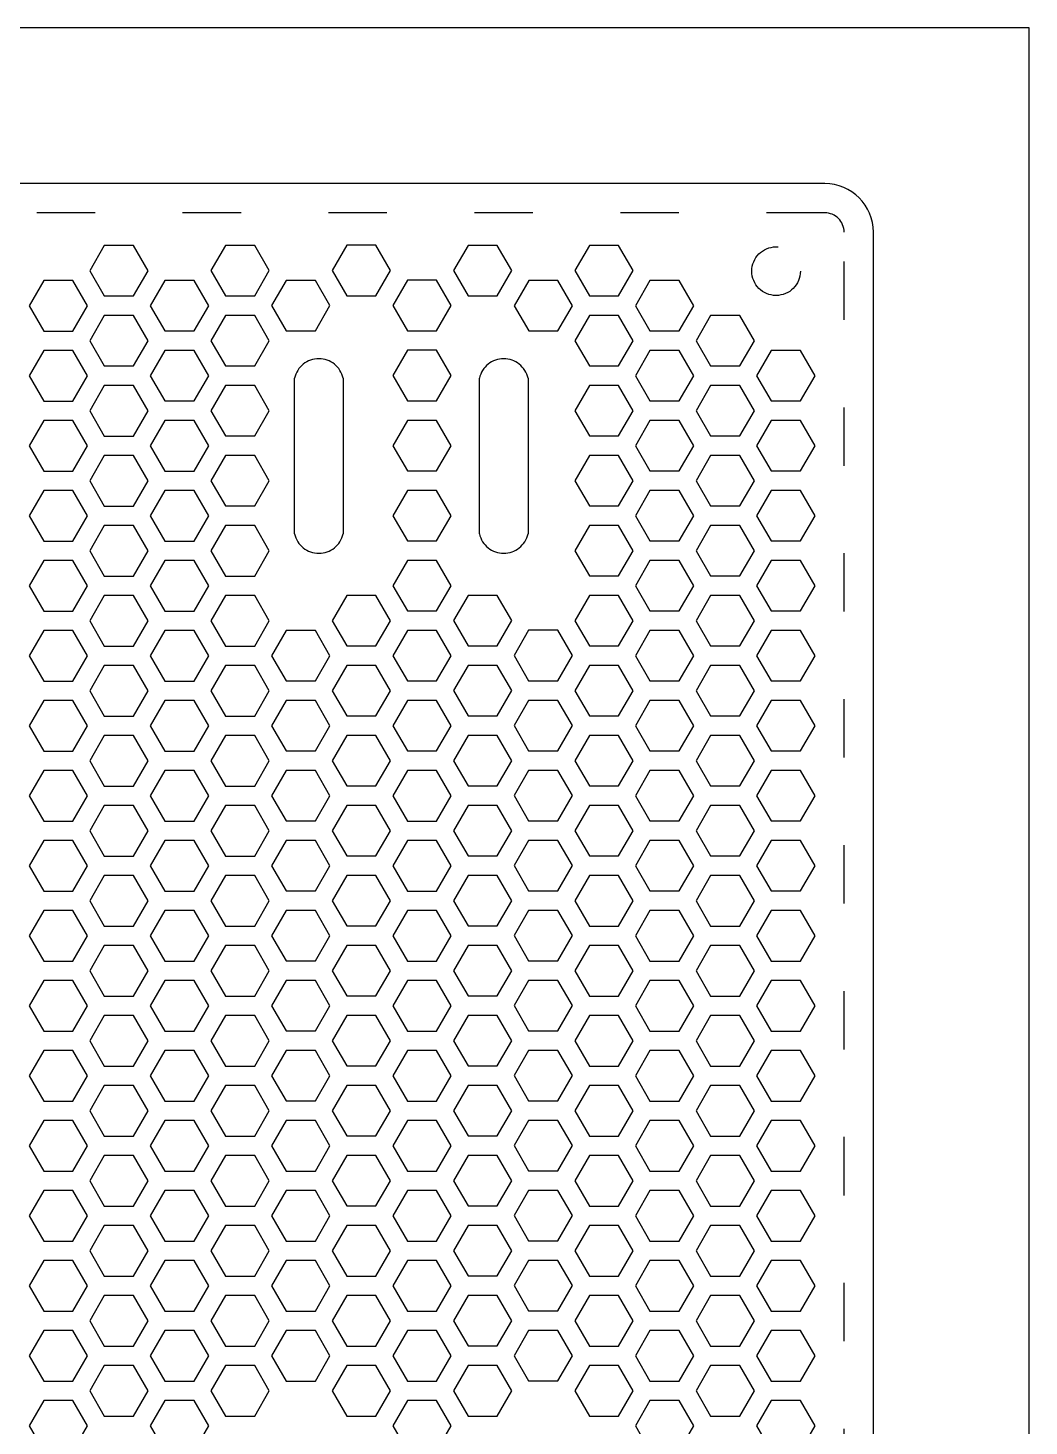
# Model space of a CAD drawing. Header units: millimetres. Extents: x 8 to 146, y 5 to 43.
# Drawn here: x 129.05 to 139.34, y 26.65 to 41.02 of the extents above; entities that cross this region are included whole.
import ezdxf

# ---------------------------------------------------------------- set-up
doc = ezdxf.new("R2010")
doc.units = ezdxf.units.MM
doc.header["$MEASUREMENT"] = 0
doc.linetypes.add('ACAD_ISO03W100', pattern=[30, 12, -18])
doc.layers.add('schita', color=2, linetype='Continuous')
doc.layers.add('spate', color=131, linetype='ACAD_ISO03W100')

msp = doc.modelspace()

# ---------------------------------------------------------------- linework, layer by layer
at = {"layer": 'schita', "ltscale": 0.05}
msp.add_lwpolyline([(139.34325, 5.01891), (139.34325, 41.01891), (119.14325, 41.01891), (119.14325, 5.01891)], close=True, dxfattribs=at)
msp.add_lwpolyline([(137.74325, 9.51891), (137.74325, 38.91891, 0.41421356), (137.24325, 39.41891), (121.24325, 39.41891, 0.41421356), (120.74325, 38.91891), (120.74325, 9.51891, 0.41421356), (121.24325, 9.01891), (137.24325, 9.01891, 0.41421356)], format="xyb", close=True, dxfattribs=at)
at = {"layer": 'spate', "ltscale": 0.05}
msp.add_lwpolyline([(137.44325, 9.51891), (137.44325, 38.91891, 0.41421356), (137.24325, 39.11891), (121.24325, 39.11891, 0.41421356), (121.04325, 38.91891), (121.04325, 9.51891, 0.41421356), (121.24325, 9.31891), (137.24325, 9.31891, 0.41421356)], format="xyb", close=True, dxfattribs=at)
for points in [[(129.83771, 38.26375), (130.13771, 38.26375), (130.28771, 38.52356), (130.13771, 38.78337), (129.83771, 38.78337), (129.68771, 38.52356)], [(131.08384, 38.2644), (131.38384, 38.2644), (131.53384, 38.52421), (131.38384, 38.78402), (131.08384, 38.78402), (130.93384, 38.52421)], [(132.32997, 38.26505), (132.62997, 38.26505), (132.77997, 38.52486), (132.62997, 38.78467), (132.32997, 38.78467), (132.17997, 38.52486)], [(133.57723, 38.26429), (133.87723, 38.26429), (134.02723, 38.52409), (133.87723, 38.7839), (133.57723, 38.7839), (133.42723, 38.52409)], [(134.82364, 38.26429), (135.12364, 38.26429), (135.27364, 38.52409), (135.12364, 38.7839), (134.82364, 38.7839), (134.67364, 38.52409)], [(129.21483, 37.90338), (129.51483, 37.90338), (129.66483, 38.16319), (129.51483, 38.423), (129.21483, 38.423), (129.06483, 38.16319)], [(130.46096, 37.90403), (130.76096, 37.90403), (130.91096, 38.16384), (130.76096, 38.42365), (130.46096, 38.42365), (130.31096, 38.16384)], [(131.70709, 37.90468), (132.00709, 37.90468), (132.15709, 38.16449), (132.00709, 38.4243), (131.70709, 38.4243), (131.55709, 38.16449)], [(132.95323, 37.90533), (133.25323, 37.90533), (133.40323, 38.16514), (133.25323, 38.42495), (132.95323, 38.42495), (132.80323, 38.16514)], [(134.20043, 37.90448), (134.50043, 37.90448), (134.65043, 38.16429), (134.50043, 38.42409), (134.20043, 38.42409), (134.05043, 38.16429)], [(135.44684, 37.90448), (135.74684, 37.90448), (135.89684, 38.16429), (135.74684, 38.42409), (135.44684, 38.42409), (135.29684, 38.16429)], [(129.83771, 37.54414), (130.13771, 37.54414), (130.28771, 37.80394), (130.13771, 38.06375), (129.83771, 38.06375), (129.68771, 37.80394)], [(131.08421, 37.54432), (131.38421, 37.54432), (131.53421, 37.80412), (131.38421, 38.06393), (131.08421, 38.06393), (130.93421, 37.80412)], [(134.82364, 37.54467), (135.12364, 37.54467), (135.27364, 37.80448), (135.12364, 38.06429), (134.82364, 38.06429), (134.67364, 37.80448)], [(136.07005, 37.54467), (136.37005, 37.54467), (136.52005, 37.80448), (136.37005, 38.06429), (136.07005, 38.06429), (135.92005, 37.80448)], [(129.21483, 37.18377), (129.51483, 37.18377), (129.66483, 37.44358), (129.51483, 37.70338), (129.21483, 37.70338), (129.06483, 37.44358)], [(130.46096, 37.18442), (130.76096, 37.18442), (130.91096, 37.44423), (130.76096, 37.70403), (130.46096, 37.70403), (130.31096, 37.44423)], [(132.95323, 37.18572), (133.25323, 37.18572), (133.40323, 37.44553), (133.25323, 37.70533), (132.95323, 37.70533), (132.80323, 37.44553)], [(135.44684, 37.18486), (135.74684, 37.18486), (135.89684, 37.44467), (135.74684, 37.70448), (135.44684, 37.70448), (135.29684, 37.44467)], [(136.69325, 37.18486), (136.99325, 37.18486), (137.14325, 37.44467), (136.99325, 37.70448), (136.69325, 37.70448), (136.54325, 37.44467)], [(129.83771, 36.82452), (130.13771, 36.82452), (130.28771, 37.08433), (130.13771, 37.34414), (129.83771, 37.34414), (129.68771, 37.08433)], [(131.08421, 36.8247), (131.38421, 36.8247), (131.53421, 37.08451), (131.38421, 37.34432), (131.08421, 37.34432), (130.93421, 37.08451)], [(134.82364, 36.82506), (135.12364, 36.82506), (135.27364, 37.08486), (135.12364, 37.34467), (134.82364, 37.34467), (134.67364, 37.08486)], [(136.07005, 36.82506), (136.37005, 36.82506), (136.52005, 37.08486), (136.37005, 37.34467), (136.07005, 37.34467), (135.92005, 37.08486)], [(129.21483, 36.46415), (129.51483, 36.46415), (129.66483, 36.72396), (129.51483, 36.98377), (129.21483, 36.98377), (129.06483, 36.72396)], [(130.46096, 36.4648), (130.76096, 36.4648), (130.91096, 36.72461), (130.76096, 36.98442), (130.46096, 36.98442), (130.31096, 36.72461)], [(132.95397, 36.46516), (133.25397, 36.46516), (133.40397, 36.72497), (133.25397, 36.98477), (132.95397, 36.98477), (132.80397, 36.72497)], [(135.44684, 36.46525), (135.74684, 36.46525), (135.89684, 36.72506), (135.74684, 36.98486), (135.44684, 36.98486), (135.29684, 36.72506)], [(136.69325, 36.46525), (136.99325, 36.46525), (137.14325, 36.72506), (136.99325, 36.98486), (136.69325, 36.98486), (136.54325, 36.72506)], [(129.83771, 36.10491), (130.13771, 36.10491), (130.28771, 36.36471), (130.13771, 36.62452), (129.83771, 36.62452), (129.68771, 36.36471)], [(131.08421, 36.10508), (131.38421, 36.10508), (131.53421, 36.36489), (131.38421, 36.6247), (131.08421, 36.6247), (130.93421, 36.36489)], [(134.82364, 36.10544), (135.12364, 36.10544), (135.27364, 36.36525), (135.12364, 36.62506), (134.82364, 36.62506), (134.67364, 36.36525)], [(136.07005, 36.10544), (136.37005, 36.10544), (136.52005, 36.36525), (136.37005, 36.62506), (136.07005, 36.62506), (135.92005, 36.36525)], [(129.21483, 35.74454), (129.51483, 35.74454), (129.66483, 36.00435), (129.51483, 36.26415), (129.21483, 36.26415), (129.06483, 36.00435)], [(130.46096, 35.74519), (130.76096, 35.74519), (130.91096, 36.005), (130.76096, 36.2648), (130.46096, 36.2648), (130.31096, 36.005)], [(132.95397, 35.74554), (133.25397, 35.74554), (133.40397, 36.00535), (133.25397, 36.26516), (132.95397, 36.26516), (132.80397, 36.00535)], [(135.44684, 35.74563), (135.74684, 35.74563), (135.89684, 36.00544), (135.74684, 36.26525), (135.44684, 36.26525), (135.29684, 36.00544)], [(136.69325, 35.74563), (136.99325, 35.74563), (137.14325, 36.00544), (136.99325, 36.26525), (136.69325, 36.26525), (136.54325, 36.00544)], [(129.83771, 35.38529), (130.13771, 35.38529), (130.28771, 35.6451), (130.13771, 35.90491), (129.83771, 35.90491), (129.68771, 35.6451)], [(131.08421, 35.38547), (131.38421, 35.38547), (131.53421, 35.64528), (131.38421, 35.90508), (131.08421, 35.90508), (130.93421, 35.64528)], [(134.82364, 35.38582), (135.12364, 35.38582), (135.27364, 35.64563), (135.12364, 35.90544), (134.82364, 35.90544), (134.67364, 35.64563)], [(136.07005, 35.38582), (136.37005, 35.38582), (136.52005, 35.64563), (136.37005, 35.90544), (136.07005, 35.90544), (135.92005, 35.64563)], [(129.21483, 35.02492), (129.51483, 35.02492), (129.66483, 35.28473), (129.51483, 35.54454), (129.21483, 35.54454), (129.06483, 35.28473)], [(130.46096, 35.02557), (130.76096, 35.02557), (130.91096, 35.28538), (130.76096, 35.54519), (130.46096, 35.54519), (130.31096, 35.28538)], [(132.95397, 35.02593), (133.25397, 35.02593), (133.40397, 35.28574), (133.25397, 35.54554), (132.95397, 35.54554), (132.80397, 35.28574)], [(135.44684, 35.02602), (135.74684, 35.02602), (135.89684, 35.28582), (135.74684, 35.54563), (135.44684, 35.54563), (135.29684, 35.28582)], [(136.69325, 35.02602), (136.99325, 35.02602), (137.14325, 35.28582), (136.99325, 35.54563), (136.69325, 35.54563), (136.54325, 35.28582)], [(129.83771, 34.66568), (130.13771, 34.66568), (130.28771, 34.92548), (130.13771, 35.18529), (129.83771, 35.18529), (129.68771, 34.92548)], [(131.08421, 34.66585), (131.38421, 34.66585), (131.53421, 34.92566), (131.38421, 35.18547), (131.08421, 35.18547), (130.93421, 34.92566)], [(132.33035, 34.6665), (132.63035, 34.6665), (132.78035, 34.92631), (132.63035, 35.18612), (132.33035, 35.18612), (132.18035, 34.92631)], [(133.57685, 34.66668), (133.87685, 34.66668), (134.02685, 34.92649), (133.87685, 35.1863), (133.57685, 35.1863), (133.42685, 34.92649)], [(134.82364, 34.66621), (135.12364, 34.66621), (135.27364, 34.92602), (135.12364, 35.18582), (134.82364, 35.18582), (134.67364, 34.92602)], [(136.07005, 34.66621), (136.37005, 34.66621), (136.52005, 34.92602), (136.37005, 35.18582), (136.07005, 35.18582), (135.92005, 34.92602)], [(129.21483, 34.30531), (129.51483, 34.30531), (129.66483, 34.56511), (129.51483, 34.82492), (129.21483, 34.82492), (129.06483, 34.56511)], [(130.46096, 34.30596), (130.76096, 34.30596), (130.91096, 34.56577), (130.76096, 34.82557), (130.46096, 34.82557), (130.31096, 34.56577)], [(131.70709, 34.30661), (132.00709, 34.30661), (132.15709, 34.56642), (132.00709, 34.82622), (131.70709, 34.82622), (131.55709, 34.56642)], [(132.95397, 34.30631), (133.25397, 34.30631), (133.40397, 34.56612), (133.25397, 34.82593), (132.95397, 34.82593), (132.80397, 34.56612)], [(134.19973, 34.30744), (134.49973, 34.30744), (134.64973, 34.56724), (134.49973, 34.82705), (134.19973, 34.82705), (134.04973, 34.56724)], [(135.44684, 34.3064), (135.74684, 34.3064), (135.89684, 34.56621), (135.74684, 34.82602), (135.44684, 34.82602), (135.29684, 34.56621)], [(136.69325, 34.3064), (136.99325, 34.3064), (137.14325, 34.56621), (136.99325, 34.82602), (136.69325, 34.82602), (136.54325, 34.56621)], [(129.83771, 33.94606), (130.13771, 33.94606), (130.28771, 34.20587), (130.13771, 34.46568), (129.83771, 34.46568), (129.68771, 34.20587)], [(131.08421, 33.94624), (131.38421, 33.94624), (131.53421, 34.20605), (131.38421, 34.46585), (131.08421, 34.46585), (130.93421, 34.20605)], [(132.33035, 33.94689), (132.63035, 33.94689), (132.78035, 34.2067), (132.63035, 34.4665), (132.33035, 34.4665), (132.18035, 34.2067)], [(133.57685, 33.94707), (133.87685, 33.94707), (134.02685, 34.20687), (133.87685, 34.46668), (133.57685, 34.46668), (133.42685, 34.20687)], [(134.82364, 33.94659), (135.12364, 33.94659), (135.27364, 34.2064), (135.12364, 34.46621), (134.82364, 34.46621), (134.67364, 34.2064)], [(136.07005, 33.94659), (136.37005, 33.94659), (136.52005, 34.2064), (136.37005, 34.46621), (136.07005, 34.46621), (135.92005, 34.2064)], [(129.21483, 33.58569), (129.51483, 33.58569), (129.66483, 33.8455), (129.51483, 34.10531), (129.21483, 34.10531), (129.06483, 33.8455)], [(130.46096, 33.58634), (130.76096, 33.58634), (130.91096, 33.84615), (130.76096, 34.10596), (130.46096, 34.10596), (130.31096, 33.84615)], [(131.70709, 33.58699), (132.00709, 33.58699), (132.15709, 33.8468), (132.00709, 34.10661), (131.70709, 34.10661), (131.55709, 33.8468)], [(132.95397, 33.5867), (133.25397, 33.5867), (133.40397, 33.84651), (133.25397, 34.10631), (132.95397, 34.10631), (132.80397, 33.84651)], [(134.19973, 33.58782), (134.49973, 33.58782), (134.64973, 33.84763), (134.49973, 34.10744), (134.19973, 34.10744), (134.04973, 33.84763)], [(135.44684, 33.58679), (135.74684, 33.58679), (135.89684, 33.84659), (135.74684, 34.1064), (135.44684, 34.1064), (135.29684, 33.84659)], [(136.69325, 33.58679), (136.99325, 33.58679), (137.14325, 33.84659), (136.99325, 34.1064), (136.69325, 34.1064), (136.54325, 33.84659)], [(129.83771, 33.22645), (130.13771, 33.22645), (130.28771, 33.48625), (130.13771, 33.74606), (129.83771, 33.74606), (129.68771, 33.48625)], [(131.08421, 33.22662), (131.38421, 33.22662), (131.53421, 33.48643), (131.38421, 33.74624), (131.08421, 33.74624), (130.93421, 33.48643)], [(132.33035, 33.22727), (132.63035, 33.22727), (132.78035, 33.48708), (132.63035, 33.74689), (132.33035, 33.74689), (132.18035, 33.48708)], [(133.57685, 33.22745), (133.87685, 33.22745), (134.02685, 33.48726), (133.87685, 33.74707), (133.57685, 33.74707), (133.42685, 33.48726)], [(134.82364, 33.22698), (135.12364, 33.22698), (135.27364, 33.48679), (135.12364, 33.74659), (134.82364, 33.74659), (134.67364, 33.48679)], [(136.07005, 33.22698), (136.37005, 33.22698), (136.52005, 33.48679), (136.37005, 33.74659), (136.07005, 33.74659), (135.92005, 33.48679)], [(129.21483, 32.86608), (129.51483, 32.86608), (129.66483, 33.12588), (129.51483, 33.38569), (129.21483, 33.38569), (129.06483, 33.12588)], [(130.46096, 32.86673), (130.76096, 32.86673), (130.91096, 33.12653), (130.76096, 33.38634), (130.46096, 33.38634), (130.31096, 33.12653)], [(131.70709, 32.86738), (132.00709, 32.86738), (132.15709, 33.12719), (132.00709, 33.38699), (131.70709, 33.38699), (131.55709, 33.12719)], [(132.95397, 32.86708), (133.25397, 32.86708), (133.40397, 33.12689), (133.25397, 33.3867), (132.95397, 33.3867), (132.80397, 33.12689)], [(134.19973, 32.86821), (134.49973, 32.86821), (134.64973, 33.12801), (134.49973, 33.38782), (134.19973, 33.38782), (134.04973, 33.12801)], [(135.44684, 32.86717), (135.74684, 32.86717), (135.89684, 33.12698), (135.74684, 33.38679), (135.44684, 33.38679), (135.29684, 33.12698)], [(136.69325, 32.86717), (136.99325, 32.86717), (137.14325, 33.12698), (136.99325, 33.38679), (136.69325, 33.38679), (136.54325, 33.12698)], [(129.83771, 32.50683), (130.13771, 32.50683), (130.28771, 32.76664), (130.13771, 33.02645), (129.83771, 33.02645), (129.68771, 32.76664)], [(131.08421, 32.50701), (131.38421, 32.50701), (131.53421, 32.76682), (131.38421, 33.02662), (131.08421, 33.02662), (130.93421, 32.76682)], [(132.33035, 32.50766), (132.63035, 32.50766), (132.78035, 32.76747), (132.63035, 33.02727), (132.33035, 33.02727), (132.18035, 32.76747)], [(133.57685, 32.50784), (133.87685, 32.50784), (134.02685, 32.76764), (133.87685, 33.02745), (133.57685, 33.02745), (133.42685, 32.76764)], [(134.82364, 32.50736), (135.12364, 32.50736), (135.27364, 32.76717), (135.12364, 33.02698), (134.82364, 33.02698), (134.67364, 32.76717)], [(136.07005, 32.50736), (136.37005, 32.50736), (136.52005, 32.76717), (136.37005, 33.02698), (136.07005, 33.02698), (135.92005, 32.76717)], [(129.21483, 32.14646), (129.51483, 32.14646), (129.66483, 32.40627), (129.51483, 32.66608), (129.21483, 32.66608), (129.06483, 32.40627)], [(130.46096, 32.14711), (130.76096, 32.14711), (130.91096, 32.40692), (130.76096, 32.66673), (130.46096, 32.66673), (130.31096, 32.40692)], [(131.70709, 32.14776), (132.00709, 32.14776), (132.15709, 32.40757), (132.00709, 32.66738), (131.70709, 32.66738), (131.55709, 32.40757)], [(132.95397, 32.14747), (133.25397, 32.14747), (133.40397, 32.40728), (133.25397, 32.66708), (132.95397, 32.66708), (132.80397, 32.40728)], [(134.19973, 32.14859), (134.49973, 32.14859), (134.64973, 32.4084), (134.49973, 32.66821), (134.19973, 32.66821), (134.04973, 32.4084)], [(135.44684, 32.14756), (135.74684, 32.14756), (135.89684, 32.40736), (135.74684, 32.66717), (135.44684, 32.66717), (135.29684, 32.40736)], [(136.69325, 32.14756), (136.99325, 32.14756), (137.14325, 32.40736), (136.99325, 32.66717), (136.69325, 32.66717), (136.54325, 32.40736)], [(129.83771, 31.78722), (130.13771, 31.78722), (130.28771, 32.04702), (130.13771, 32.30683), (129.83771, 32.30683), (129.68771, 32.04702)], [(131.08421, 31.78739), (131.38421, 31.78739), (131.53421, 32.0472), (131.38421, 32.30701), (131.08421, 32.30701), (130.93421, 32.0472)], [(132.33035, 31.78804), (132.63035, 31.78804), (132.78035, 32.04785), (132.63035, 32.30766), (132.33035, 32.30766), (132.18035, 32.04785)], [(133.57685, 31.78822), (133.87685, 31.78822), (134.02685, 32.04803), (133.87685, 32.30784), (133.57685, 32.30784), (133.42685, 32.04803)], [(134.82364, 31.78775), (135.12364, 31.78775), (135.27364, 32.04756), (135.12364, 32.30736), (134.82364, 32.30736), (134.67364, 32.04756)], [(136.07005, 31.78775), (136.37005, 31.78775), (136.52005, 32.04756), (136.37005, 32.30736), (136.07005, 32.30736), (135.92005, 32.04756)], [(129.21483, 31.42685), (129.51483, 31.42685), (129.66483, 31.68665), (129.51483, 31.94646), (129.21483, 31.94646), (129.06483, 31.68665)], [(130.46096, 31.4275), (130.76096, 31.4275), (130.91096, 31.6873), (130.76096, 31.94711), (130.46096, 31.94711), (130.31096, 31.6873)], [(131.70709, 31.42815), (132.00709, 31.42815), (132.15709, 31.68795), (132.00709, 31.94776), (131.70709, 31.94776), (131.55709, 31.68795)], [(132.95397, 31.42785), (133.25397, 31.42785), (133.40397, 31.68766), (133.25397, 31.94747), (132.95397, 31.94747), (132.80397, 31.68766)], [(134.19973, 31.42898), (134.49973, 31.42898), (134.64973, 31.68878), (134.49973, 31.94859), (134.19973, 31.94859), (134.04973, 31.68878)], [(135.44684, 31.42794), (135.74684, 31.42794), (135.89684, 31.68775), (135.74684, 31.94756), (135.44684, 31.94756), (135.29684, 31.68775)], [(136.69325, 31.42794), (136.99325, 31.42794), (137.14325, 31.68775), (136.99325, 31.94756), (136.69325, 31.94756), (136.54325, 31.68775)], [(129.83771, 31.0676), (130.13771, 31.0676), (130.28771, 31.32741), (130.13771, 31.58722), (129.83771, 31.58722), (129.68771, 31.32741)], [(131.08421, 31.06778), (131.38421, 31.06778), (131.53421, 31.32759), (131.38421, 31.58739), (131.08421, 31.58739), (130.93421, 31.32759)], [(132.33035, 31.06843), (132.63035, 31.06843), (132.78035, 31.32824), (132.63035, 31.58804), (132.33035, 31.58804), (132.18035, 31.32824)], [(133.57685, 31.06861), (133.87685, 31.06861), (134.02685, 31.32841), (133.87685, 31.58822), (133.57685, 31.58822), (133.42685, 31.32841)], [(134.82364, 31.06813), (135.12364, 31.06813), (135.27364, 31.32794), (135.12364, 31.58775), (134.82364, 31.58775), (134.67364, 31.32794)], [(136.07005, 31.06813), (136.37005, 31.06813), (136.52005, 31.32794), (136.37005, 31.58775), (136.07005, 31.58775), (135.92005, 31.32794)], [(129.21483, 30.70723), (129.51483, 30.70723), (129.66483, 30.96704), (129.51483, 31.22685), (129.21483, 31.22685), (129.06483, 30.96704)], [(130.46096, 30.70788), (130.76096, 30.70788), (130.91096, 30.96769), (130.76096, 31.2275), (130.46096, 31.2275), (130.31096, 30.96769)], [(131.70709, 30.70853), (132.00709, 30.70853), (132.15709, 30.96834), (132.00709, 31.22815), (131.70709, 31.22815), (131.55709, 30.96834)], [(132.95397, 30.70824), (133.25397, 30.70824), (133.40397, 30.96804), (133.25397, 31.22785), (132.95397, 31.22785), (132.80397, 30.96804)], [(134.19973, 30.70936), (134.49973, 30.70936), (134.64973, 30.96917), (134.49973, 31.22898), (134.19973, 31.22898), (134.04973, 30.96917)], [(135.44684, 30.70833), (135.74684, 30.70833), (135.89684, 30.96813), (135.74684, 31.22794), (135.44684, 31.22794), (135.29684, 30.96813)], [(136.69325, 30.70833), (136.99325, 30.70833), (137.14325, 30.96813), (136.99325, 31.22794), (136.69325, 31.22794), (136.54325, 30.96813)], [(129.83771, 30.34798), (130.13771, 30.34798), (130.28771, 30.60779), (130.13771, 30.8676), (129.83771, 30.8676), (129.68771, 30.60779)], [(131.08421, 30.34816), (131.38421, 30.34816), (131.53421, 30.60797), (131.38421, 30.86778), (131.08421, 30.86778), (130.93421, 30.60797)], [(132.33035, 30.34881), (132.63035, 30.34881), (132.78035, 30.60862), (132.63035, 30.86843), (132.33035, 30.86843), (132.18035, 30.60862)], [(133.57685, 30.34899), (133.87685, 30.34899), (134.02685, 30.6088), (133.87685, 30.86861), (133.57685, 30.86861), (133.42685, 30.6088)], [(134.82364, 30.34852), (135.12364, 30.34852), (135.27364, 30.60833), (135.12364, 30.86813), (134.82364, 30.86813), (134.67364, 30.60833)], [(136.07005, 30.34852), (136.37005, 30.34852), (136.52005, 30.60833), (136.37005, 30.86813), (136.07005, 30.86813), (135.92005, 30.60833)], [(129.21483, 29.98762), (129.51483, 29.98762), (129.66483, 30.24742), (129.51483, 30.50723), (129.21483, 30.50723), (129.06483, 30.24742)], [(130.46096, 29.98827), (130.76096, 29.98827), (130.91096, 30.24807), (130.76096, 30.50788), (130.46096, 30.50788), (130.31096, 30.24807)], [(131.70709, 29.98892), (132.00709, 29.98892), (132.15709, 30.24872), (132.00709, 30.50853), (131.70709, 30.50853), (131.55709, 30.24872)], [(132.95397, 29.98862), (133.25397, 29.98862), (133.40397, 30.24843), (133.25397, 30.50824), (132.95397, 30.50824), (132.80397, 30.24843)], [(134.19973, 29.98974), (134.49973, 29.98974), (134.64973, 30.24955), (134.49973, 30.50936), (134.19973, 30.50936), (134.04973, 30.24955)], [(135.44684, 29.98871), (135.74684, 29.98871), (135.89684, 30.24852), (135.74684, 30.50833), (135.44684, 30.50833), (135.29684, 30.24852)], [(136.69325, 29.98871), (136.99325, 29.98871), (137.14325, 30.24852), (136.99325, 30.50833), (136.69325, 30.50833), (136.54325, 30.24852)], [(129.83771, 29.62837), (130.13771, 29.62837), (130.28771, 29.88818), (130.13771, 30.14798), (129.83771, 30.14798), (129.68771, 29.88818)], [(131.08421, 29.62855), (131.38421, 29.62855), (131.53421, 29.88836), (131.38421, 30.14816), (131.08421, 30.14816), (130.93421, 29.88836)], [(132.33035, 29.6292), (132.63035, 29.6292), (132.78035, 29.88901), (132.63035, 30.14881), (132.33035, 30.14881), (132.18035, 29.88901)], [(133.57685, 29.62938), (133.87685, 29.62938), (134.02685, 29.88918), (133.87685, 30.14899), (133.57685, 30.14899), (133.42685, 29.88918)], [(134.82364, 29.6289), (135.12364, 29.6289), (135.27364, 29.88871), (135.12364, 30.14852), (134.82364, 30.14852), (134.67364, 29.88871)], [(136.07005, 29.6289), (136.37005, 29.6289), (136.52005, 29.88871), (136.37005, 30.14852), (136.07005, 30.14852), (135.92005, 29.88871)], [(129.21483, 29.268), (129.51483, 29.268), (129.66483, 29.52781), (129.51483, 29.78762), (129.21483, 29.78762), (129.06483, 29.52781)], [(130.46096, 29.26865), (130.76096, 29.26865), (130.91096, 29.52846), (130.76096, 29.78827), (130.46096, 29.78827), (130.31096, 29.52846)], [(131.70709, 29.2693), (132.00709, 29.2693), (132.15709, 29.52911), (132.00709, 29.78892), (131.70709, 29.78892), (131.55709, 29.52911)], [(132.95397, 29.26901), (133.25397, 29.26901), (133.40397, 29.52881), (133.25397, 29.78862), (132.95397, 29.78862), (132.80397, 29.52881)], [(134.19973, 29.27013), (134.49973, 29.27013), (134.64973, 29.52994), (134.49973, 29.78974), (134.19973, 29.78974), (134.04973, 29.52994)], [(135.44684, 29.2691), (135.74684, 29.2691), (135.89684, 29.5289), (135.74684, 29.78871), (135.44684, 29.78871), (135.29684, 29.5289)], [(136.69325, 29.2691), (136.99325, 29.2691), (137.14325, 29.5289), (136.99325, 29.78871), (136.69325, 29.78871), (136.54325, 29.5289)], [(129.83771, 28.90875), (130.13771, 28.90875), (130.28771, 29.16856), (130.13771, 29.42837), (129.83771, 29.42837), (129.68771, 29.16856)], [(131.08421, 28.90893), (131.38421, 28.90893), (131.53421, 29.16874), (131.38421, 29.42855), (131.08421, 29.42855), (130.93421, 29.16874)], [(132.33035, 28.90958), (132.63035, 28.90958), (132.78035, 29.16939), (132.63035, 29.4292), (132.33035, 29.4292), (132.18035, 29.16939)], [(133.57685, 28.90976), (133.87685, 28.90976), (134.02685, 29.16957), (133.87685, 29.42938), (133.57685, 29.42938), (133.42685, 29.16957)], [(134.82364, 28.90929), (135.12364, 28.90929), (135.27364, 29.1691), (135.12364, 29.4289), (134.82364, 29.4289), (134.67364, 29.1691)], [(136.07005, 28.90929), (136.37005, 28.90929), (136.52005, 29.1691), (136.37005, 29.4289), (136.07005, 29.4289), (135.92005, 29.1691)], [(129.21483, 28.54839), (129.51483, 28.54839), (129.66483, 28.80819), (129.51483, 29.068), (129.21483, 29.068), (129.06483, 28.80819)], [(130.46096, 28.54904), (130.76096, 28.54904), (130.91096, 28.80884), (130.76096, 29.06865), (130.46096, 29.06865), (130.31096, 28.80884)], [(131.70709, 28.54969), (132.00709, 28.54969), (132.15709, 28.80949), (132.00709, 29.0693), (131.70709, 29.0693), (131.55709, 28.80949)], [(132.95397, 28.54939), (133.25397, 28.54939), (133.40397, 28.8092), (133.25397, 29.06901), (132.95397, 29.06901), (132.80397, 28.8092)], [(134.19973, 28.55051), (134.49973, 28.55051), (134.64973, 28.81032), (134.49973, 29.07013), (134.19973, 29.07013), (134.04973, 28.81032)], [(135.44684, 28.54948), (135.74684, 28.54948), (135.89684, 28.80929), (135.74684, 29.0691), (135.44684, 29.0691), (135.29684, 28.80929)], [(136.69325, 28.54948), (136.99325, 28.54948), (137.14325, 28.80929), (136.99325, 29.0691), (136.69325, 29.0691), (136.54325, 28.80929)], [(129.83771, 28.18914), (130.13771, 28.18914), (130.28771, 28.44895), (130.13771, 28.70875), (129.83771, 28.70875), (129.68771, 28.44895)], [(131.08421, 28.18932), (131.38421, 28.18932), (131.53421, 28.44912), (131.38421, 28.70893), (131.08421, 28.70893), (130.93421, 28.44912)], [(132.33035, 28.18997), (132.63035, 28.18997), (132.78035, 28.44977), (132.63035, 28.70958), (132.33035, 28.70958), (132.18035, 28.44977)], [(133.57685, 28.19015), (133.87685, 28.19015), (134.02685, 28.44995), (133.87685, 28.70976), (133.57685, 28.70976), (133.42685, 28.44995)], [(134.82364, 28.18967), (135.12364, 28.18967), (135.27364, 28.44948), (135.12364, 28.70929), (134.82364, 28.70929), (134.67364, 28.44948)], [(136.07005, 28.18967), (136.37005, 28.18967), (136.52005, 28.44948), (136.37005, 28.70929), (136.07005, 28.70929), (135.92005, 28.44948)], [(129.21483, 27.82877), (129.51483, 27.82877), (129.66483, 28.08858), (129.51483, 28.34839), (129.21483, 28.34839), (129.06483, 28.08858)], [(130.46096, 27.82942), (130.76096, 27.82942), (130.91096, 28.08923), (130.76096, 28.34904), (130.46096, 28.34904), (130.31096, 28.08923)], [(131.70709, 27.83007), (132.00709, 27.83007), (132.15709, 28.08988), (132.00709, 28.34969), (131.70709, 28.34969), (131.55709, 28.08988)], [(132.95397, 27.82978), (133.25397, 27.82978), (133.40397, 28.08958), (133.25397, 28.34939), (132.95397, 28.34939), (132.80397, 28.08958)], [(134.19973, 27.8309), (134.49973, 27.8309), (134.64973, 28.09071), (134.49973, 28.35051), (134.19973, 28.35051), (134.04973, 28.09071)], [(135.44684, 27.82986), (135.74684, 27.82986), (135.89684, 28.08967), (135.74684, 28.34948), (135.44684, 28.34948), (135.29684, 28.08967)], [(136.69325, 27.82986), (136.99325, 27.82986), (137.14325, 28.08967), (136.99325, 28.34948), (136.69325, 28.34948), (136.54325, 28.08967)], [(129.83771, 27.46952), (130.13771, 27.46952), (130.28771, 27.72933), (130.13771, 27.98914), (129.83771, 27.98914), (129.68771, 27.72933)], [(131.08421, 27.4697), (131.38421, 27.4697), (131.53421, 27.72951), (131.38421, 27.98932), (131.08421, 27.98932), (130.93421, 27.72951)], [(132.33035, 27.47035), (132.63035, 27.47035), (132.78035, 27.73016), (132.63035, 27.98997), (132.33035, 27.98997), (132.18035, 27.73016)], [(133.57685, 27.47053), (133.87685, 27.47053), (134.02685, 27.73034), (133.87685, 27.99015), (133.57685, 27.99015), (133.42685, 27.73034)], [(134.82364, 27.47006), (135.12364, 27.47006), (135.27364, 27.72986), (135.12364, 27.98967), (134.82364, 27.98967), (134.67364, 27.72986)], [(136.07005, 27.47006), (136.37005, 27.47006), (136.52005, 27.72986), (136.37005, 27.98967), (136.07005, 27.98967), (135.92005, 27.72986)], [(129.21483, 27.10915), (129.51483, 27.10915), (129.66483, 27.36896), (129.51483, 27.62877), (129.21483, 27.62877), (129.06483, 27.36896)], [(130.46096, 27.10981), (130.76096, 27.10981), (130.91096, 27.36961), (130.76096, 27.62942), (130.46096, 27.62942), (130.31096, 27.36961)], [(131.70709, 27.11046), (132.00709, 27.11046), (132.15709, 27.37026), (132.00709, 27.63007), (131.70709, 27.63007), (131.55709, 27.37026)], [(132.95397, 27.11016), (133.25397, 27.11016), (133.40397, 27.36997), (133.25397, 27.62978), (132.95397, 27.62978), (132.80397, 27.36997)], [(134.19973, 27.11128), (134.49973, 27.11128), (134.64973, 27.37109), (134.49973, 27.6309), (134.19973, 27.6309), (134.04973, 27.37109)], [(135.44684, 27.11025), (135.74684, 27.11025), (135.89684, 27.37006), (135.74684, 27.62986), (135.44684, 27.62986), (135.29684, 27.37006)], [(136.69325, 27.11025), (136.99325, 27.11025), (137.14325, 27.37006), (136.99325, 27.62986), (136.69325, 27.62986), (136.54325, 27.37006)], [(129.83771, 26.74991), (130.13771, 26.74991), (130.28771, 27.00972), (130.13771, 27.26952), (129.83771, 27.26952), (129.68771, 27.00972)], [(131.08421, 26.75009), (131.38421, 26.75009), (131.53421, 27.00989), (131.38421, 27.2697), (131.08421, 27.2697), (130.93421, 27.00989)], [(132.33035, 26.75074), (132.63035, 26.75074), (132.78035, 27.01054), (132.63035, 27.27035), (132.33035, 27.27035), (132.18035, 27.01054)], [(133.57685, 26.75091), (133.87685, 26.75091), (134.02685, 27.01072), (133.87685, 27.27053), (133.57685, 27.27053), (133.42685, 27.01072)], [(134.82364, 26.75044), (135.12364, 26.75044), (135.27364, 27.01025), (135.12364, 27.27006), (134.82364, 27.27006), (134.67364, 27.01025)], [(136.07005, 26.75044), (136.37005, 26.75044), (136.52005, 27.01025), (136.37005, 27.27006), (136.07005, 27.27006), (135.92005, 27.01025)], [(129.21483, 26.38954), (129.51483, 26.38954), (129.66483, 26.64935), (129.51483, 26.90915), (129.21483, 26.90915), (129.06483, 26.64935)], [(130.46096, 26.39019), (130.76096, 26.39019), (130.91096, 26.65), (130.76096, 26.90981), (130.46096, 26.90981), (130.31096, 26.65)], [(132.95397, 26.39055), (133.25397, 26.39055), (133.40397, 26.65035), (133.25397, 26.91016), (132.95397, 26.91016), (132.80397, 26.65035)], [(135.44684, 26.39063), (135.74684, 26.39063), (135.89684, 26.65044), (135.74684, 26.91025), (135.44684, 26.91025), (135.29684, 26.65044)], [(136.69325, 26.39063), (136.99325, 26.39063), (137.14325, 26.65044), (136.99325, 26.91025), (136.69325, 26.91025), (136.54325, 26.65044)]]:
    msp.add_lwpolyline(points, close=True, dxfattribs=at)
at = {"layer": 'spate'}
for points in [[(131.79325, 35.81891), (131.79325, 37.41891, -0.8), (132.29325, 37.41891), (132.29325, 35.81891, -0.8)], [(133.69325, 35.81891), (133.69325, 37.41891, -0.8), (134.19325, 37.41891), (134.19325, 35.81891, -0.8)]]:
    msp.add_lwpolyline(points, format="xyb", close=True, dxfattribs=at)
at = {"layer": 'spate', "ltscale": 0.1}
msp.add_circle((136.74325, 38.51891), 0.25, dxfattribs=at)

doc.saveas('drawing.dxf')
